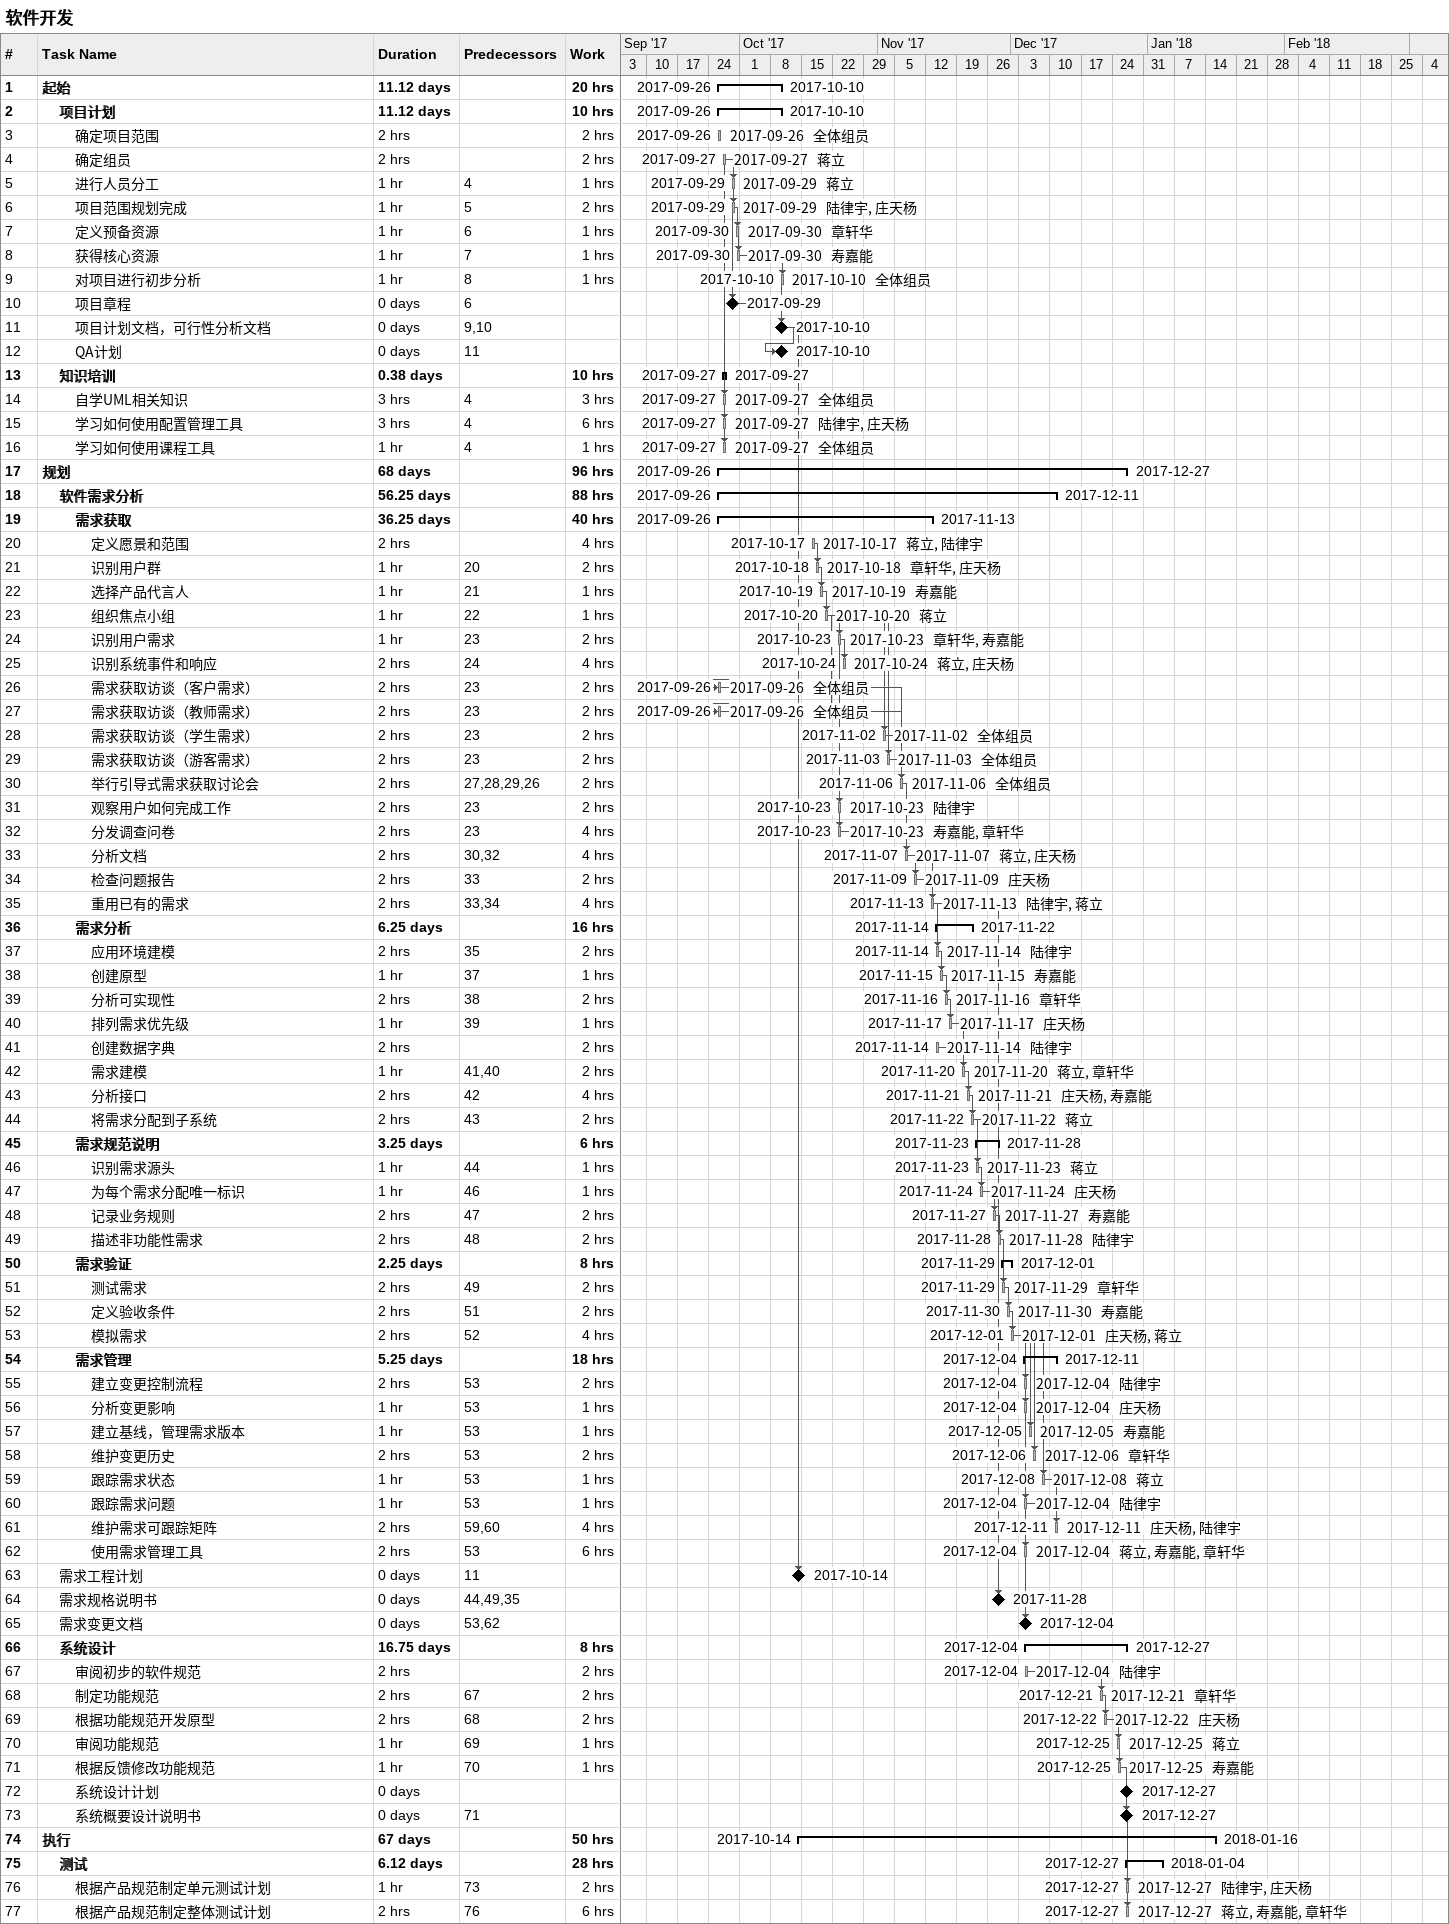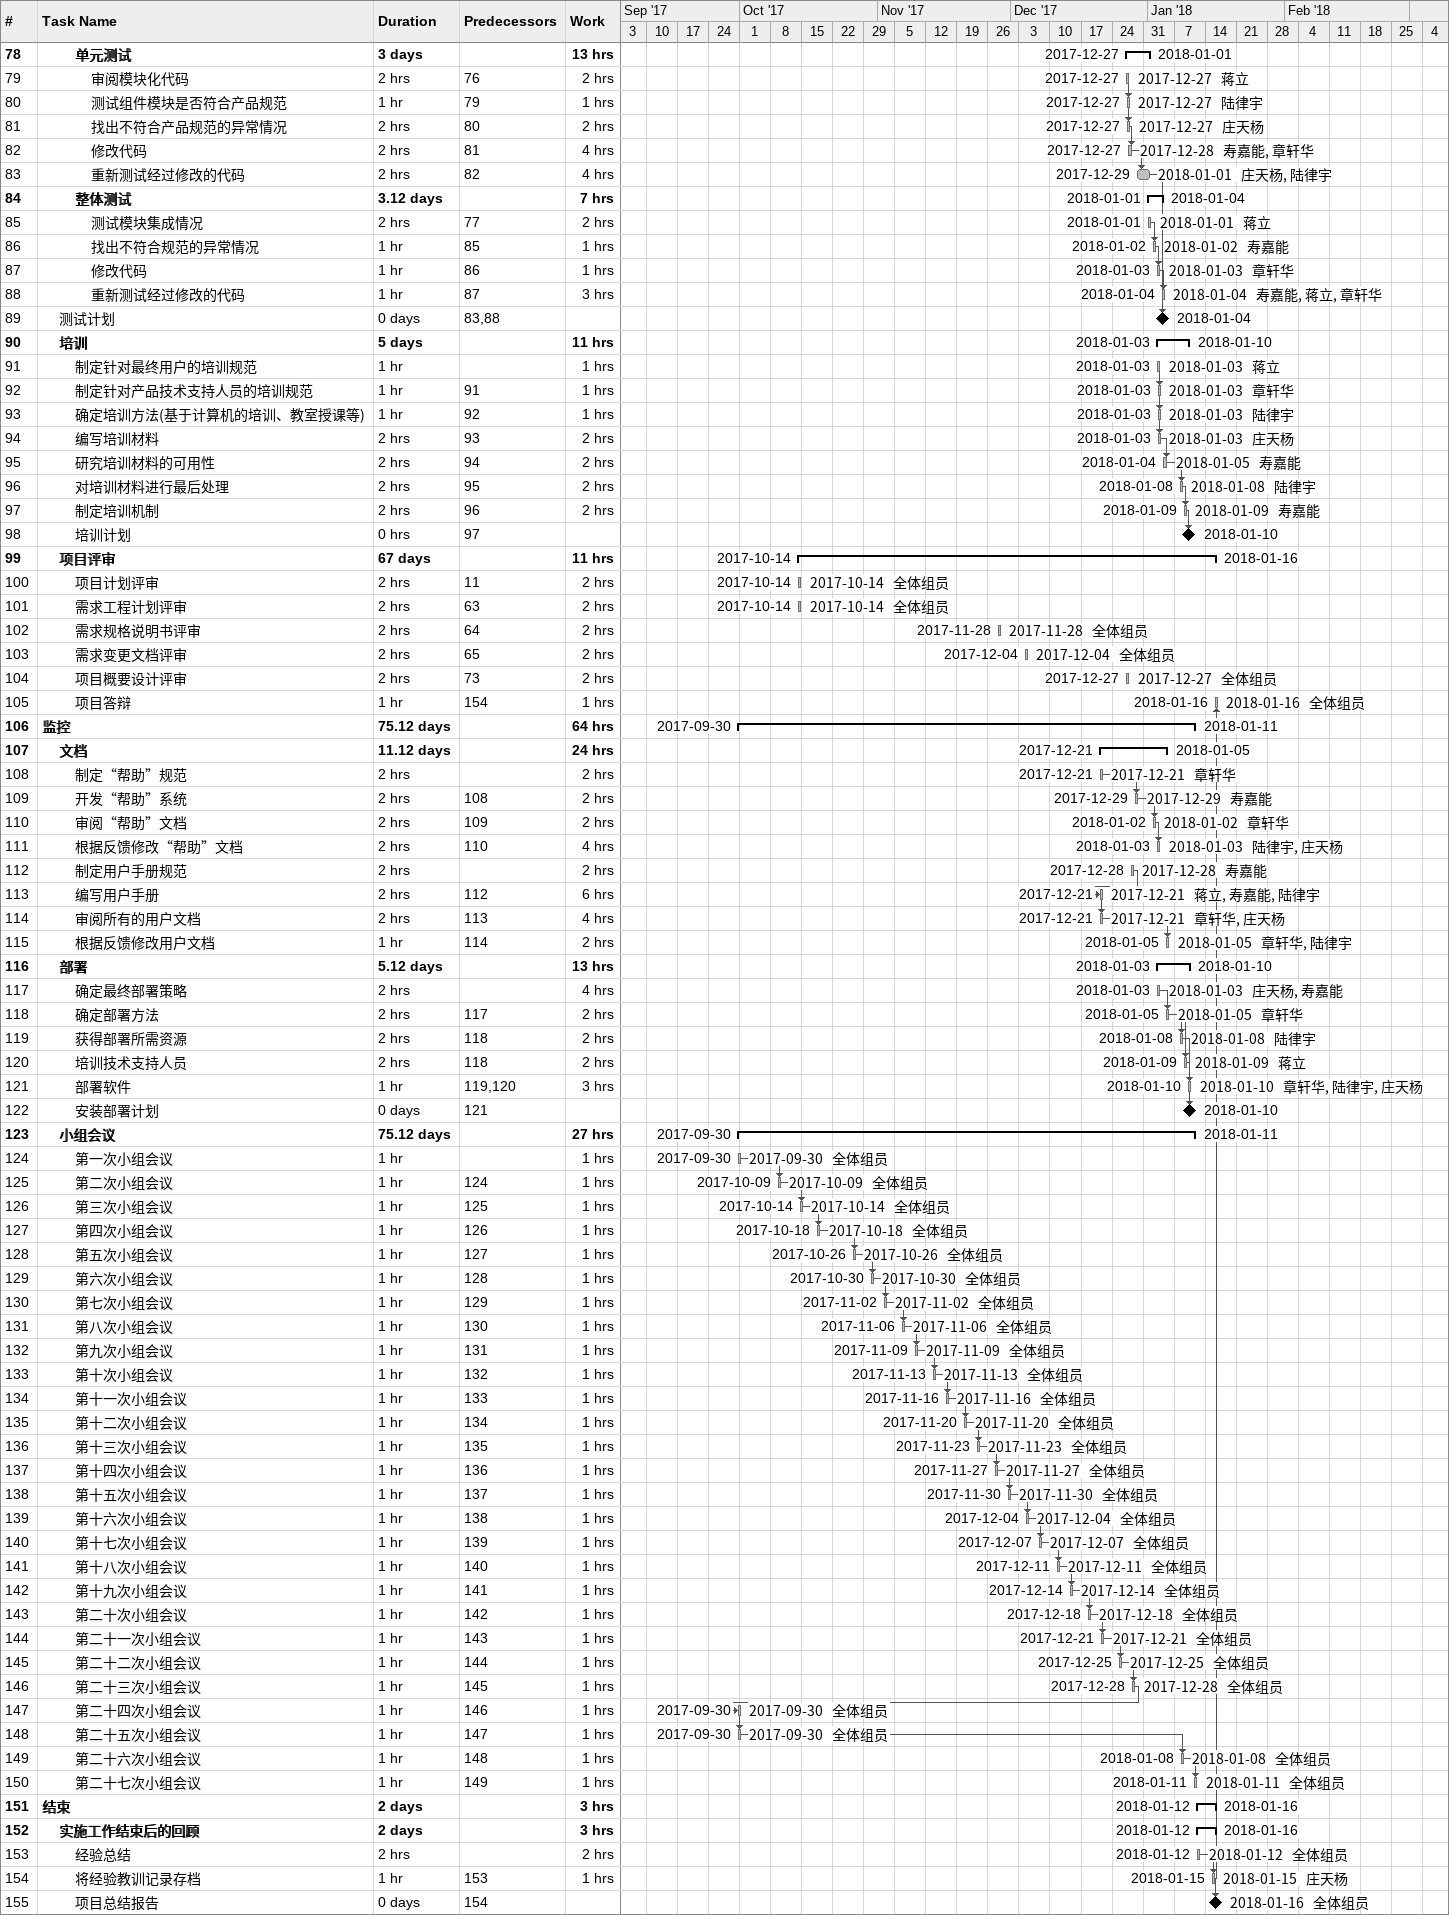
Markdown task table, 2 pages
软件开发

| ID | Level | Task | Duration | Start | Finish | Predecessors | Resources | Work (h) |
|---|---|---|---|---|---|---|---|---|
| 1 | 1 | **起始** | 11.12d | 2017-09-26 | 2017-10-10 |  |  | 20 |
| 2 | 2 | **项目计划** | 11.12d | 2017-09-26 | 2017-10-10 |  |  | 10 |
| 3 | 3 | 确定项目范围 | 2h | 2017-09-26 | 2017-09-26 |  | 全体组员 | 2 |
| 4 | 3 | 确定组员 | 2h | 2017-09-27 | 2017-09-27 |  | 蒋立 | 2 |
| 5 | 3 | 进行人员分工 | 1h | 2017-09-29 | 2017-09-29 | 4 | 蒋立 | 1 |
| 6 | 3 | 项目范围规划完成 | 1h | 2017-09-29 | 2017-09-29 | 5 | 陆律宇, 庄天杨 | 2 |
| 7 | 3 | 定义预备资源 | 1h | 2017-09-30 | 2017-09-30 | 6 | 章轩华 | 1 |
| 8 | 3 | 获得核心资源 | 1h | 2017-09-30 | 2017-09-30 | 7 | 寿嘉能 | 1 |
| 9 | 3 | 对项目进行初步分析 | 1h | 2017-10-10 | 2017-10-10 | 8 | 全体组员 | 1 |
| 10 | 3 | 项目章程 | 0d | 2017-09-29 | 2017-09-29 | 6 |  |  |
| 11 | 3 | 项目计划文档，可行性分析文档 | 0d | 2017-10-10 | 2017-10-10 | 9, 10 |  |  |
| 12 | 3 | QA计划 | 0d | 2017-10-10 | 2017-10-10 | 11 |  |  |
| 13 | 2 | **知识培训** | 0.38d | 2017-09-27 | 2017-09-27 |  |  | 10 |
| 14 | 3 | 自学UML相关知识 | 3h | 2017-09-27 | 2017-09-27 | 4 | 全体组员 | 3 |
| 15 | 3 | 学习如何使用配置管理工具 | 3h | 2017-09-27 | 2017-09-27 | 4 | 陆律宇, 庄天杨 | 6 |
| 16 | 3 | 学习如何使用课程工具 | 1h | 2017-09-27 | 2017-09-27 | 4 | 全体组员 | 1 |
| 17 | 1 | **规划** | 68d | 2017-09-26 | 2017-12-27 |  |  | 96 |
| 18 | 2 | **软件需求分析** | 56.25d | 2017-09-26 | 2017-12-11 |  |  | 88 |
| 19 | 3 | **需求获取** | 36.25d | 2017-09-26 | 2017-11-13 |  |  | 40 |
| 20 | 4 | 定义愿景和范围 | 2h | 2017-10-17 | 2017-10-17 |  | 蒋立, 陆律宇 | 4 |
| 21 | 4 | 识别用户群 | 1h | 2017-10-18 | 2017-10-18 | 20 | 章轩华, 庄天杨 | 2 |
| 22 | 4 | 选择产品代言人 | 1h | 2017-10-19 | 2017-10-19 | 21 | 寿嘉能 | 1 |
| 23 | 4 | 组织焦点小组 | 1h | 2017-10-20 | 2017-10-20 | 22 | 蒋立 | 1 |
| 24 | 4 | 识别用户需求 | 1h | 2017-10-23 | 2017-10-23 | 23 | 章轩华, 寿嘉能 | 2 |
| 25 | 4 | 识别系统事件和响应 | 2h | 2017-10-24 | 2017-10-24 | 24 | 蒋立, 庄天杨 | 4 |
| 26 | 4 | 需求获取访谈（客户需求） | 2h | 2017-09-26 | 2017-09-26 | 23 | 全体组员 | 2 |
| 27 | 4 | 需求获取访谈（教师需求） | 2h | 2017-09-26 | 2017-09-26 | 23 | 全体组员 | 2 |
| 28 | 4 | 需求获取访谈（学生需求） | 2h | 2017-11-02 | 2017-11-02 | 23 | 全体组员 | 2 |
| 29 | 4 | 需求获取访谈（游客需求） | 2h | 2017-11-03 | 2017-11-03 | 23 | 全体组员 | 2 |
| 30 | 4 | 举行引导式需求获取讨论会 | 2h | 2017-11-06 | 2017-11-06 | 27, 28, 29, 26 | 全体组员 | 2 |
| 31 | 4 | 观察用户如何完成工作 | 2h | 2017-10-23 | 2017-10-23 | 23 | 陆律宇 | 2 |
| 32 | 4 | 分发调查问卷 | 2h | 2017-10-23 | 2017-10-23 | 23 | 寿嘉能, 章轩华 | 4 |
| 33 | 4 | 分析文档 | 2h | 2017-11-07 | 2017-11-07 | 30, 32 | 蒋立, 庄天杨 | 4 |
| 34 | 4 | 检查问题报告 | 2h | 2017-11-09 | 2017-11-09 | 33 | 庄天杨 | 2 |
| 35 | 4 | 重用已有的需求 | 2h | 2017-11-13 | 2017-11-13 | 33, 34 | 陆律宇, 蒋立 | 4 |
| 36 | 3 | **需求分析** | 6.25d | 2017-11-14 | 2017-11-22 |  |  | 16 |
| 37 | 4 | 应用环境建模 | 2h | 2017-11-14 | 2017-11-14 | 35 | 陆律宇 | 2 |
| 38 | 4 | 创建原型 | 1h | 2017-11-15 | 2017-11-15 | 37 | 寿嘉能 | 1 |
| 39 | 4 | 分析可实现性 | 2h | 2017-11-16 | 2017-11-16 | 38 | 章轩华 | 2 |
| 40 | 4 | 排列需求优先级 | 1h | 2017-11-17 | 2017-11-17 | 39 | 庄天杨 | 1 |
| 41 | 4 | 创建数据字典 | 2h | 2017-11-14 | 2017-11-14 |  | 陆律宇 | 2 |
| 42 | 4 | 需求建模 | 1h | 2017-11-20 | 2017-11-20 | 41, 40 | 蒋立, 章轩华 | 2 |
| 43 | 4 | 分析接口 | 2h | 2017-11-21 | 2017-11-21 | 42 | 庄天杨, 寿嘉能 | 4 |
| 44 | 4 | 将需求分配到子系统 | 2h | 2017-11-22 | 2017-11-22 | 43 | 蒋立 | 2 |
| 45 | 3 | **需求规范说明** | 3.25d | 2017-11-23 | 2017-11-28 |  |  | 6 |
| 46 | 4 | 识别需求源头 | 1h | 2017-11-23 | 2017-11-23 | 44 | 蒋立 | 1 |
| 47 | 4 | 为每个需求分配唯一标识 | 1h | 2017-11-24 | 2017-11-24 | 46 | 庄天杨 | 1 |
| 48 | 4 | 记录业务规则 | 2h | 2017-11-27 | 2017-11-27 | 47 | 寿嘉能 | 2 |
| 49 | 4 | 描述非功能性需求 | 2h | 2017-11-28 | 2017-11-28 | 48 | 陆律宇 | 2 |
| 50 | 3 | **需求验证** | 2.25d | 2017-11-29 | 2017-12-01 |  |  | 8 |
| 51 | 4 | 测试需求 | 2h | 2017-11-29 | 2017-11-29 | 49 | 章轩华 | 2 |
| 52 | 4 | 定义验收条件 | 2h | 2017-11-30 | 2017-11-30 | 51 | 寿嘉能 | 2 |
| 53 | 4 | 模拟需求 | 2h | 2017-12-01 | 2017-12-01 | 52 | 庄天杨, 蒋立 | 4 |
| 54 | 3 | **需求管理** | 5.25d | 2017-12-04 | 2017-12-11 |  |  | 18 |
| 55 | 4 | 建立变更控制流程 | 2h | 2017-12-04 | 2017-12-04 | 53 | 陆律宇 | 2 |
| 56 | 4 | 分析变更影响 | 1h | 2017-12-04 | 2017-12-04 | 53 | 庄天杨 | 1 |
| 57 | 4 | 建立基线，管理需求版本 | 1h | 2017-12-05 | 2017-12-05 | 53 | 寿嘉能 | 1 |
| 58 | 4 | 维护变更历史 | 2h | 2017-12-06 | 2017-12-06 | 53 | 章轩华 | 2 |
| 59 | 4 | 跟踪需求状态 | 1h | 2017-12-08 | 2017-12-08 | 53 | 蒋立 | 1 |
| 60 | 4 | 跟踪需求问题 | 1h | 2017-12-04 | 2017-12-04 | 53 | 陆律宇 | 1 |
| 61 | 4 | 维护需求可跟踪矩阵 | 2h | 2017-12-11 | 2017-12-11 | 59, 60 | 庄天杨, 陆律宇 | 4 |
| 62 | 4 | 使用需求管理工具 | 2h | 2017-12-04 | 2017-12-04 | 53 | 蒋立, 寿嘉能, 章轩华 | 6 |
| 63 | 2 | 需求工程计划 | 0d | 2017-10-14 | 2017-10-14 | 11 |  |  |
| 64 | 2 | 需求规格说明书 | 0d | 2017-11-28 | 2017-11-28 | 44, 49, 35 |  |  |
| 65 | 2 | 需求变更文档 | 0d | 2017-12-04 | 2017-12-04 | 53, 62 |  |  |
| 66 | 2 | **系统设计** | 16.75d | 2017-12-04 | 2017-12-27 |  |  | 8 |
| 67 | 3 | 审阅初步的软件规范 | 2h | 2017-12-04 | 2017-12-04 |  | 陆律宇 | 2 |
| 68 | 3 | 制定功能规范 | 2h | 2017-12-21 | 2017-12-21 | 67 | 章轩华 | 2 |
| 69 | 3 | 根据功能规范开发原型 | 2h | 2017-12-22 | 2017-12-22 | 68 | 庄天杨 | 2 |
| 70 | 3 | 审阅功能规范 | 1h | 2017-12-25 | 2017-12-25 | 69 | 蒋立 | 1 |
| 71 | 3 | 根据反馈修改功能规范 | 1h | 2017-12-25 | 2017-12-25 | 70 | 寿嘉能 | 1 |
| 72 | 3 | 系统设计计划 | 0d | 2017-12-27 | 2017-12-27 |  |  |  |
| 73 | 3 | 系统概要设计说明书 | 0d | 2017-12-27 | 2017-12-27 | 71 |  |  |
| 74 | 1 | **执行** | 67d | 2017-10-14 | 2018-01-16 |  |  | 50 |
| 75 | 2 | **测试** | 6.12d | 2017-12-27 | 2018-01-04 |  |  | 28 |
| 76 | 3 | 根据产品规范制定单元测试计划 | 1h | 2017-12-27 | 2017-12-27 | 73 | 陆律宇, 庄天杨 | 2 |
| 77 | 3 | 根据产品规范制定整体测试计划 | 2h | 2017-12-27 | 2017-12-27 | 76 | 蒋立, 寿嘉能, 章轩华 | 6 |
| 78 | 3 | **单元测试** | 3d | 2017-12-27 | 2018-01-01 |  |  | 13 |
| 79 | 4 | 审阅模块化代码 | 2h | 2017-12-27 | 2017-12-27 | 76 | 蒋立 | 2 |
| 80 | 4 | 测试组件模块是否符合产品规范 | 1h | 2017-12-27 | 2017-12-27 | 79 | 陆律宇 | 1 |
| 81 | 4 | 找出不符合产品规范的异常情况 | 2h | 2017-12-27 | 2017-12-27 | 80 | 庄天杨 | 2 |
| 82 | 4 | 修改代码 | 2h | 2017-12-27 | 2017-12-28 | 81 | 寿嘉能, 章轩华 | 4 |
| 83 | 4 | 重新测试经过修改的代码 | 2h | 2017-12-29 | 2018-01-01 | 82 | 庄天杨, 陆律宇 | 4 |
| 84 | 3 | **整体测试** | 3.12d | 2018-01-01 | 2018-01-04 |  |  | 7 |
| 85 | 4 | 测试模块集成情况 | 2h | 2018-01-01 | 2018-01-01 | 77 | 蒋立 | 2 |
| 86 | 4 | 找出不符合规范的异常情况 | 1h | 2018-01-02 | 2018-01-02 | 85 | 寿嘉能 | 1 |
| 87 | 4 | 修改代码 | 1h | 2018-01-03 | 2018-01-03 | 86 | 章轩华 | 1 |
| 88 | 4 | 重新测试经过修改的代码 | 1h | 2018-01-04 | 2018-01-04 | 87 | 寿嘉能, 蒋立, 章轩华 | 3 |
| 89 | 2 | 测试计划 | 0d | 2018-01-04 | 2018-01-04 | 83, 88 |  |  |
| 90 | 2 | **培训** | 5d | 2018-01-03 | 2018-01-10 |  |  | 11 |
| 91 | 3 | 制定针对最终用户的培训规范 | 1h | 2018-01-03 | 2018-01-03 |  | 蒋立 | 1 |
| 92 | 3 | 制定针对产品技术支持人员的培训规范 | 1h | 2018-01-03 | 2018-01-03 | 91 | 章轩华 | 1 |
| 93 | 3 | 确定培训方法(基于计算机的培训、教室授课等) | 1h | 2018-01-03 | 2018-01-03 | 92 | 陆律宇 | 1 |
| 94 | 3 | 编写培训材料 | 2h | 2018-01-03 | 2018-01-03 | 93 | 庄天杨 | 2 |
| 95 | 3 | 研究培训材料的可用性 | 2h | 2018-01-04 | 2018-01-05 | 94 | 寿嘉能 | 2 |
| 96 | 3 | 对培训材料进行最后处理 | 2h | 2018-01-08 | 2018-01-08 | 95 | 陆律宇 | 2 |
| 97 | 3 | 制定培训机制 | 2h | 2018-01-09 | 2018-01-09 | 96 | 寿嘉能 | 2 |
| 98 | 3 | 培训计划 | 0h | 2018-01-10 | 2018-01-10 | 97 |  |  |
| 99 | 2 | **项目评审** | 67d | 2017-10-14 | 2018-01-16 |  |  | 11 |
| 100 | 3 | 项目计划评审 | 2h | 2017-10-14 | 2017-10-14 | 11 | 全体组员 | 2 |
| 101 | 3 | 需求工程计划评审 | 2h | 2017-10-14 | 2017-10-14 | 63 | 全体组员 | 2 |
| 102 | 3 | 需求规格说明书评审 | 2h | 2017-11-28 | 2017-11-28 | 64 | 全体组员 | 2 |
| 103 | 3 | 需求变更文档评审 | 2h | 2017-12-04 | 2017-12-04 | 65 | 全体组员 | 2 |
| 104 | 3 | 项目概要设计评审 | 2h | 2017-12-27 | 2017-12-27 | 73 | 全体组员 | 2 |
| 105 | 3 | 项目答辩 | 1h | 2018-01-16 | 2018-01-16 | 154 | 全体组员 | 1 |
| 106 | 1 | **监控** | 75.12d | 2017-09-30 | 2018-01-11 |  |  | 64 |
| 107 | 2 | **文档** | 11.12d | 2017-12-21 | 2018-01-05 |  |  | 24 |
| 108 | 3 | 制定“帮助”规范 | 2h | 2017-12-21 | 2017-12-21 |  | 章轩华 | 2 |
| 109 | 3 | 开发“帮助”系统 | 2h | 2017-12-29 | 2017-12-29 | 108 | 寿嘉能 | 2 |
| 110 | 3 | 审阅“帮助”文档 | 2h | 2018-01-02 | 2018-01-02 | 109 | 章轩华 | 2 |
| 111 | 3 | 根据反馈修改“帮助”文档 | 2h | 2018-01-03 | 2018-01-03 | 110 | 陆律宇, 庄天杨 | 4 |
| 112 | 3 | 制定用户手册规范 | 2h | 2017-12-28 | 2017-12-28 |  | 寿嘉能 | 2 |
| 113 | 3 | 编写用户手册 | 2h | 2017-12-21 | 2017-12-21 | 112 | 蒋立, 寿嘉能, 陆律宇 | 6 |
| 114 | 3 | 审阅所有的用户文档 | 2h | 2017-12-21 | 2017-12-21 | 113 | 章轩华, 庄天杨 | 4 |
| 115 | 3 | 根据反馈修改用户文档 | 1h | 2018-01-05 | 2018-01-05 | 114 | 章轩华, 陆律宇 | 2 |
| 116 | 2 | **部署** | 5.12d | 2018-01-03 | 2018-01-10 |  |  | 13 |
| 117 | 3 | 确定最终部署策略 | 2h | 2018-01-03 | 2018-01-03 |  | 庄天杨, 寿嘉能 | 4 |
| 118 | 3 | 确定部署方法 | 2h | 2018-01-05 | 2018-01-05 | 117 | 章轩华 | 2 |
| 119 | 3 | 获得部署所需资源 | 2h | 2018-01-08 | 2018-01-08 | 118 | 陆律宇 | 2 |
| 120 | 3 | 培训技术支持人员 | 2h | 2018-01-09 | 2018-01-09 | 118 | 蒋立 | 2 |
| 121 | 3 | 部署软件 | 1h | 2018-01-10 | 2018-01-10 | 119, 120 | 章轩华, 陆律宇, 庄天杨 | 3 |
| 122 | 3 | 安装部署计划 | 0d | 2018-01-10 | 2018-01-10 | 121 |  |  |
| 123 | 2 | **小组会议** | 75.12d | 2017-09-30 | 2018-01-11 |  |  | 27 |
| 124 | 3 | 第一次小组会议 | 1h | 2017-09-30 | 2017-09-30 |  | 全体组员 | 1 |
| 125 | 3 | 第二次小组会议 | 1h | 2017-10-09 | 2017-10-09 | 124 | 全体组员 | 1 |
| 126 | 3 | 第三次小组会议 | 1h | 2017-10-14 | 2017-10-14 | 125 | 全体组员 | 1 |
| 127 | 3 | 第四次小组会议 | 1h | 2017-10-18 | 2017-10-18 | 126 | 全体组员 | 1 |
| 128 | 3 | 第五次小组会议 | 1h | 2017-10-26 | 2017-10-26 | 127 | 全体组员 | 1 |
| 129 | 3 | 第六次小组会议 | 1h | 2017-10-30 | 2017-10-30 | 128 | 全体组员 | 1 |
| 130 | 3 | 第七次小组会议 | 1h | 2017-11-02 | 2017-11-02 | 129 | 全体组员 | 1 |
| 131 | 3 | 第八次小组会议 | 1h | 2017-11-06 | 2017-11-06 | 130 | 全体组员 | 1 |
| 132 | 3 | 第九次小组会议 | 1h | 2017-11-09 | 2017-11-09 | 131 | 全体组员 | 1 |
| 133 | 3 | 第十次小组会议 | 1h | 2017-11-13 | 2017-11-13 | 132 | 全体组员 | 1 |
| 134 | 3 | 第十一次小组会议 | 1h | 2017-11-16 | 2017-11-16 | 133 | 全体组员 | 1 |
| 135 | 3 | 第十二次小组会议 | 1h | 2017-11-20 | 2017-11-20 | 134 | 全体组员 | 1 |
| 136 | 3 | 第十三次小组会议 | 1h | 2017-11-23 | 2017-11-23 | 135 | 全体组员 | 1 |
| 137 | 3 | 第十四次小组会议 | 1h | 2017-11-27 | 2017-11-27 | 136 | 全体组员 | 1 |
| 138 | 3 | 第十五次小组会议 | 1h | 2017-11-30 | 2017-11-30 | 137 | 全体组员 | 1 |
| 139 | 3 | 第十六次小组会议 | 1h | 2017-12-04 | 2017-12-04 | 138 | 全体组员 | 1 |
| 140 | 3 | 第十七次小组会议 | 1h | 2017-12-07 | 2017-12-07 | 139 | 全体组员 | 1 |
| 141 | 3 | 第十八次小组会议 | 1h | 2017-12-11 | 2017-12-11 | 140 | 全体组员 | 1 |
| 142 | 3 | 第十九次小组会议 | 1h | 2017-12-14 | 2017-12-14 | 141 | 全体组员 | 1 |
| 143 | 3 | 第二十次小组会议 | 1h | 2017-12-18 | 2017-12-18 | 142 | 全体组员 | 1 |
| 144 | 3 | 第二十一次小组会议 | 1h | 2017-12-21 | 2017-12-21 | 143 | 全体组员 | 1 |
| 145 | 3 | 第二十二次小组会议 | 1h | 2017-12-25 | 2017-12-25 | 144 | 全体组员 | 1 |
| 146 | 3 | 第二十三次小组会议 | 1h | 2017-12-28 | 2017-12-28 | 145 | 全体组员 | 1 |
| 147 | 3 | 第二十四次小组会议 | 1h | 2017-09-30 | 2017-09-30 | 146 | 全体组员 | 1 |
| 148 | 3 | 第二十五次小组会议 | 1h | 2017-09-30 | 2017-09-30 | 147 | 全体组员 | 1 |
| 149 | 3 | 第二十六次小组会议 | 1h | 2018-01-08 | 2018-01-08 | 148 | 全体组员 | 1 |
| 150 | 3 | 第二十七次小组会议 | 1h | 2018-01-11 | 2018-01-11 | 149 | 全体组员 | 1 |
| 151 | 1 | **结束** | 2d | 2018-01-12 | 2018-01-16 |  |  | 3 |
| 152 | 2 | **实施工作结束后的回顾** | 2d | 2018-01-12 | 2018-01-16 |  |  | 3 |
| 153 | 3 | 经验总结 | 2h | 2018-01-12 | 2018-01-12 |  | 全体组员 | 2 |
| 154 | 3 | 将经验教训记录存档 | 1h | 2018-01-15 | 2018-01-15 | 153 | 庄天杨 | 1 |
| 155 | 3 | 项目总结报告 | 0d | 2018-01-16 | 2018-01-16 | 154 | 全体组员 |  |
